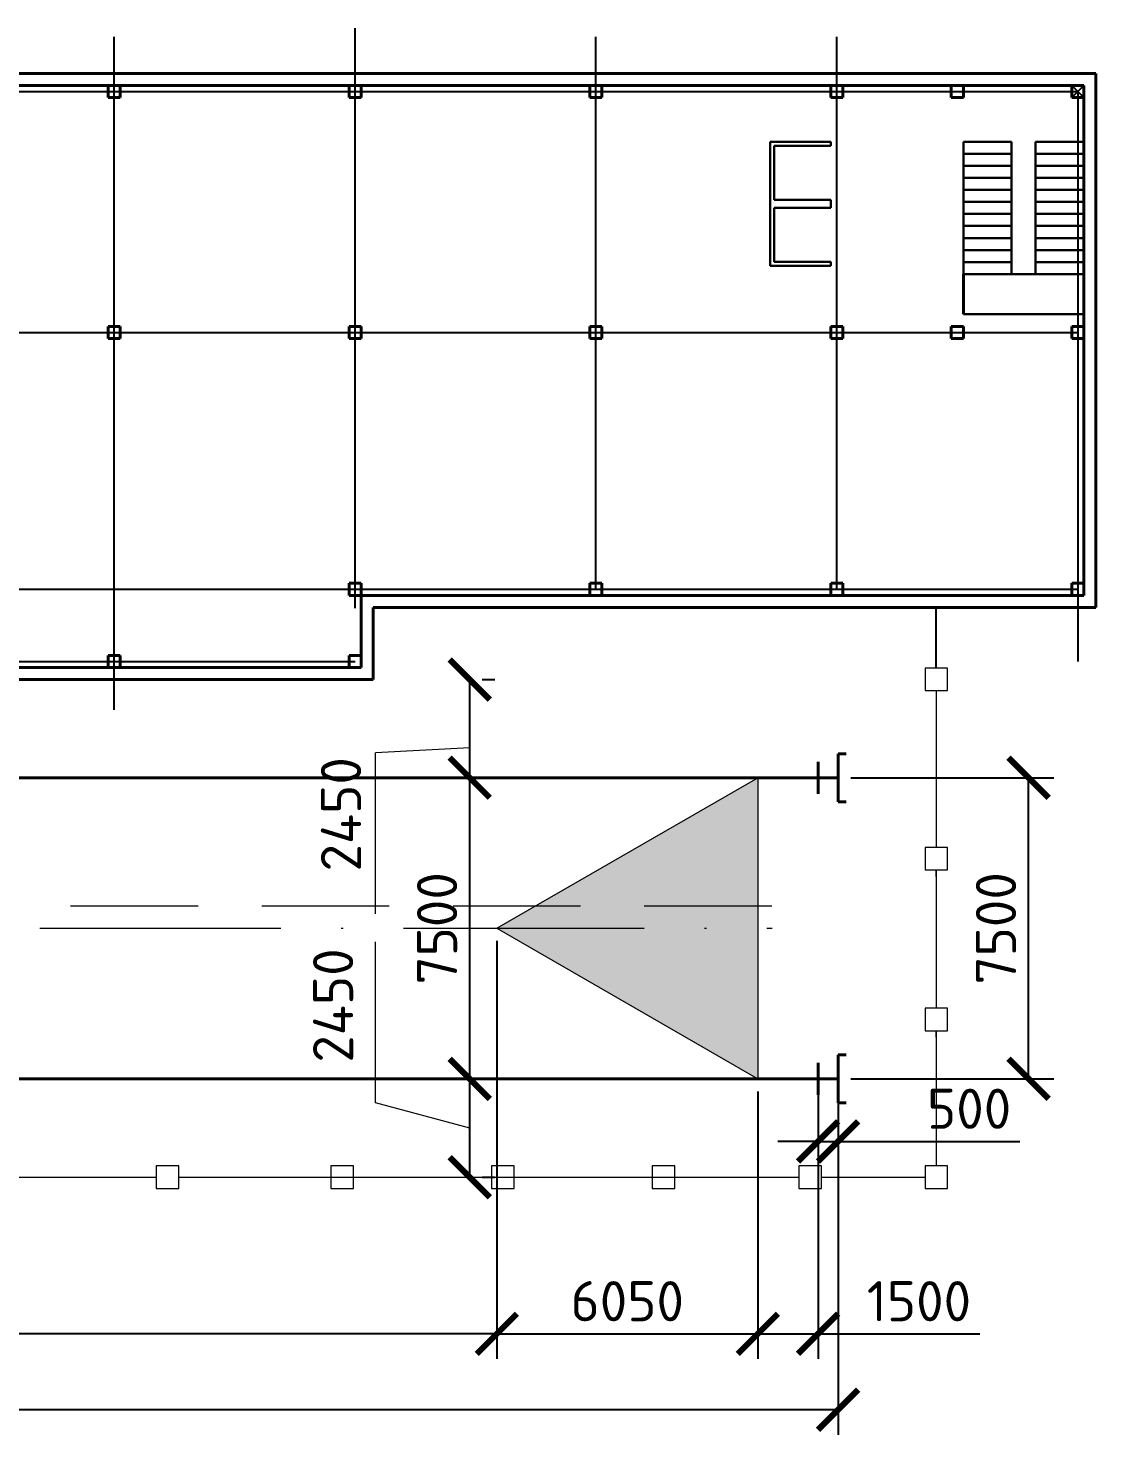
# Model space of a CAD drawing. Header units: millimetres. Extents: x -782 to 10910, y 3841 to 13237.
# Drawn here: x 808.1 to 861.3, y 7348 to 7418 of the extents above; entities that cross this region are included whole.
import ezdxf

# ---------------------------------------------------------------- set-up
doc = ezdxf.new("R2010")
doc.units = ezdxf.units.MM
doc.linetypes.add('ACAD_ISO10W100', pattern=[18, 12, -3, 0, -3])
doc.linetypes.add('штриховая2', pattern=[9.525, 6.35, -3.175])
doc.styles.add('2.5', font='isocpeur.ttf', dxfattribs={"height": 2})
doc.dimstyles.new('М500 стройгенп', dxfattribs={"dimtxt": 2, "dimasz": 2, "dimexe": 1.25, "dimexo": 0.625, "dimtad": 1, "dimlfac": 500, "dimtxsty": '2.5', "dimblk": 'ARCHTICK', "dimcen": 2.5, "dimadec": 0, "dimazin": 0, "dimtfac": 1, "dimtmove": 0, "dimatfit": 3, "dimfxl": 1, "dimarcsym": 0})

# ---------------------------------------------------------------- blocks, each defined once
blk = doc.blocks.new('_ArchTick')
at = {"color": 0, "linetype": 'ByBlock', "const_width": 0.15}
blk.add_lwpolyline([(-0.5, -0.5), (0.5, 0.5)], dxfattribs=at)
blk = doc.blocks.new('*D761')
at = {"color": 0, "lineweight": -2, "transparency": 16777216}
for p, q in [((831.471, 7372.565), (831.471, 7351.739)), ((844.471, 7365.065), (844.471, 7351.739)), ((831.471, 7352.989), (844.471, 7352.989))]:
    blk.add_line(p, q, dxfattribs=at)
at = {"layer": 'Defpoints', "color": 0, "lineweight": -3, "transparency": 16777216}
for p in [(831.471, 7373.19), (844.471, 7365.69), (844.471, 7352.989)]:
    blk.add_point(p, dxfattribs=at)
at = {"color": 0, "lineweight": -2, "transparency": 16777216, "xscale": 2, "yscale": 2, "zscale": 2, "rotation": 180}
blk.add_blockref('_ArchTick', (831.471, 7352.989), dxfattribs=at)
at = {"color": 0, "lineweight": -2, "transparency": 16777216, "xscale": 2, "yscale": 2, "zscale": 2}
blk.add_blockref('_ArchTick', (844.471, 7352.989), dxfattribs=at)
at = {"color": 0, "lineweight": 20, "transparency": 16777216, "insert": (837.971, 7354.614), "char_height": 2, "attachment_point": 5, "style": '2.5'}
blk.add_mtext('6050', dxfattribs=at)
blk = doc.blocks.new('*D762')
at = {"color": 0, "lineweight": -2, "transparency": 16777216}
for p, q in [((847.471, 7365.065), (847.471, 7351.739)), ((844.471, 7362.431), (844.471, 7351.739)), ((844.471, 7352.989), (847.471, 7352.989)), ((847.471, 7352.989), (855.521, 7352.989))]:
    blk.add_line(p, q, dxfattribs=at)
at = {"layer": 'Defpoints', "color": 0, "lineweight": -3, "transparency": 16777216}
for p in [(847.471, 7365.69), (844.471, 7363.056), (847.471, 7352.989)]:
    blk.add_point(p, dxfattribs=at)
at = {"color": 0, "lineweight": -2, "transparency": 16777216, "xscale": 2, "yscale": 2, "zscale": 2, "rotation": 180}
blk.add_blockref('_ArchTick', (844.471, 7352.989), dxfattribs=at)
at = {"color": 0, "lineweight": -2, "transparency": 16777216, "xscale": 2, "yscale": 2, "zscale": 2}
blk.add_blockref('_ArchTick', (847.471, 7352.989), dxfattribs=at)
at = {"color": 0, "lineweight": 20, "transparency": 16777216, "insert": (852.496, 7354.614), "char_height": 2, "attachment_point": 5, "style": '2.5'}
blk.add_mtext('1500', dxfattribs=at)
blk = doc.blocks.new('*D763')
at = {"color": 0, "lineweight": -2, "transparency": 16777216}
for p, q in [((847.471, 7365.065), (847.471, 7361.326)), ((848.471, 7365.065), (848.471, 7361.326)), ((847.471, 7362.576), (845.471, 7362.576)), ((847.471, 7362.576), (848.471, 7362.576)), ((848.471, 7362.576), (857.521, 7362.576))]:
    blk.add_line(p, q, dxfattribs=at)
at = {"layer": 'Defpoints', "color": 0, "lineweight": -3, "transparency": 16777216}
for p in [(847.471, 7365.69), (848.471, 7365.69), (848.471, 7362.576)]:
    blk.add_point(p, dxfattribs=at)
at = {"color": 0, "lineweight": -2, "transparency": 16777216, "xscale": 2, "yscale": 2, "zscale": 2}
blk.add_blockref('_ArchTick', (847.471, 7362.576), dxfattribs=at)
at = {"color": 0, "lineweight": -2, "transparency": 16777216, "xscale": 2, "yscale": 2, "zscale": 2, "rotation": 180}
blk.add_blockref('_ArchTick', (848.471, 7362.576), dxfattribs=at)
at = {"color": 0, "lineweight": 20, "transparency": 16777216, "insert": (854.996, 7364.201), "char_height": 2, "attachment_point": 5, "style": '2.5'}
blk.add_mtext('500', dxfattribs=at)
blk = doc.blocks.new('*D755')
at = {"color": 0, "lineweight": -2, "transparency": 16777216}
for p, q in [((752.346, 7365.065), (752.346, 7347.955)), ((848.471, 7365.065), (848.471, 7347.955)), ((848.471, 7349.205), (752.346, 7349.205))]:
    blk.add_line(p, q, dxfattribs=at)
at = {"layer": 'Defpoints', "color": 0, "lineweight": -3, "transparency": 16777216}
for p in [(752.346, 7365.69), (848.471, 7365.69), (752.346, 7349.205)]:
    blk.add_point(p, dxfattribs=at)
at = {"color": 0, "lineweight": -2, "transparency": 16777216, "xscale": 2, "yscale": 2, "zscale": 2, "rotation": 180}
blk.add_blockref('_ArchTick', (752.346, 7349.205), dxfattribs=at)
at = {"color": 0, "lineweight": -2, "transparency": 16777216, "xscale": 2, "yscale": 2, "zscale": 2}
blk.add_blockref('_ArchTick', (848.471, 7349.205), dxfattribs=at)
at = {"color": 0, "lineweight": 25, "transparency": 16777216, "insert": (793.172, 7350.83), "char_height": 2, "attachment_point": 5, "style": '2.5'}
blk.add_mtext('50000', dxfattribs=at)
blk = doc.blocks.new('*D766')
at = {"color": 0, "lineweight": -2, "transparency": 16777216}
for p, q in [((849.096, 7380.69), (859.209, 7380.69)), ((857.959, 7365.69), (857.959, 7380.69)), ((849.096, 7365.69), (859.209, 7365.69))]:
    blk.add_line(p, q, dxfattribs=at)
at = {"layer": 'Defpoints', "color": 0, "lineweight": -3, "transparency": 16777216}
for p in [(848.471, 7380.69), (857.959, 7380.69), (848.471, 7365.69)]:
    blk.add_point(p, dxfattribs=at)
at = {"color": 0, "lineweight": -2, "transparency": 16777216, "xscale": 2, "yscale": 2, "zscale": 2}
for p, rotation in [((857.959, 7380.69), 90), ((857.959, 7365.69), 270)]:
    blk.add_blockref('_ArchTick', p, dxfattribs=dict(at, rotation=rotation))
at = {"color": 0, "lineweight": 25, "transparency": 16777216, "insert": (856.334, 7373.19), "char_height": 2, "attachment_point": 5, "rotation": 90, "style": '2.5'}
blk.add_mtext('7500', dxfattribs=at)
blk = doc.blocks.new('*D756')
at = {"color": 0, "lineweight": -2, "transparency": 16777216}
for p, q in [((830.121, 7360.79), (830.121, 7365.69)), ((830.746, 7365.69), (831.371, 7365.69)), ((830.746, 7360.79), (831.371, 7360.79))]:
    blk.add_line(p, q, dxfattribs=at)
at = {"layer": 'Defpoints', "color": 0, "lineweight": -3, "transparency": 16777216}
for p in [(830.121, 7365.69), (830.121, 7365.69), (830.121, 7360.79)]:
    blk.add_point(p, dxfattribs=at)
at = {"color": 0, "lineweight": -2, "transparency": 16777216, "xscale": 2, "yscale": 2, "zscale": 2}
for p, rotation in [((830.121, 7365.69), 90), ((830.121, 7360.79), 270)]:
    blk.add_blockref('_ArchTick', p, dxfattribs=dict(at, rotation=rotation))
at = {"color": 0, "lineweight": 20, "transparency": 16777216, "insert": (823.316, 7369.344), "char_height": 2, "attachment_point": 5, "rotation": 90, "style": '2.5'}
blk.add_mtext('2450', dxfattribs=at)
blk = doc.blocks.new('*D757')
at = {"color": 0, "lineweight": -2, "transparency": 16777216}
for p, q in [((830.121, 7365.69), (830.121, 7380.69)), ((830.746, 7380.69), (831.371, 7380.69)), ((830.746, 7365.69), (831.371, 7365.69))]:
    blk.add_line(p, q, dxfattribs=at)
at = {"layer": 'Defpoints', "color": 0, "lineweight": -3, "transparency": 16777216}
for p in [(830.121, 7380.69), (830.121, 7380.69), (830.121, 7365.69)]:
    blk.add_point(p, dxfattribs=at)
at = {"color": 0, "lineweight": -2, "transparency": 16777216, "xscale": 2, "yscale": 2, "zscale": 2}
for p, rotation in [((830.121, 7380.69), 90), ((830.121, 7365.69), 270)]:
    blk.add_blockref('_ArchTick', p, dxfattribs=dict(at, rotation=rotation))
at = {"color": 0, "lineweight": 20, "transparency": 16777216, "insert": (828.496, 7373.19), "char_height": 2, "attachment_point": 5, "rotation": 90, "style": '2.5'}
blk.add_mtext('7500', dxfattribs=at)
blk = doc.blocks.new('*D758')
at = {"color": 0, "lineweight": -2, "transparency": 16777216}
for p, q in [((830.121, 7380.69), (830.121, 7385.578)), ((830.746, 7385.578), (831.371, 7385.578)), ((830.746, 7380.69), (831.371, 7380.69))]:
    blk.add_line(p, q, dxfattribs=at)
at = {"layer": 'Defpoints', "color": 0, "lineweight": -3, "transparency": 16777216}
for p in [(830.121, 7385.578), (830.121, 7385.578), (830.121, 7380.69)]:
    blk.add_point(p, dxfattribs=at)
at = {"color": 0, "lineweight": -2, "transparency": 16777216, "xscale": 2, "yscale": 2, "zscale": 2}
for p, rotation in [((830.121, 7385.578), 90), ((830.121, 7380.69), 270)]:
    blk.add_blockref('_ArchTick', p, dxfattribs=dict(at, rotation=rotation))
at = {"color": 0, "lineweight": 20, "transparency": 16777216, "insert": (823.71, 7378.868), "char_height": 2, "attachment_point": 5, "rotation": 90, "style": '2.5'}
blk.add_mtext('2450', dxfattribs=at)
blk = doc.blocks.new('*D750')
at = {"color": 0, "lineweight": -2, "transparency": 16777216}
for p, q in [((769.346, 7372.565), (769.346, 7351.739)), ((831.471, 7365.065), (831.471, 7351.739)), ((831.471, 7352.989), (769.346, 7352.989))]:
    blk.add_line(p, q, dxfattribs=at)
at = {"layer": 'Defpoints', "color": 0, "lineweight": -3, "transparency": 16777216}
for p in [(769.346, 7373.19), (831.471, 7365.69), (769.346, 7352.989)]:
    blk.add_point(p, dxfattribs=at)
at = {"color": 0, "lineweight": -2, "transparency": 16777216, "xscale": 2, "yscale": 2, "zscale": 2, "rotation": 180}
blk.add_blockref('_ArchTick', (769.346, 7352.989), dxfattribs=at)
at = {"color": 0, "lineweight": -2, "transparency": 16777216, "xscale": 2, "yscale": 2, "zscale": 2}
blk.add_blockref('_ArchTick', (831.471, 7352.989), dxfattribs=at)
at = {"color": 0, "lineweight": 25, "transparency": 16777216, "insert": (800.408, 7354.614), "char_height": 2, "width": 0.43935, "attachment_point": 5, "style": '2.5'}
blk.add_mtext('33000', dxfattribs=at)

msp = doc.modelspace()

# ---------------------------------------------------------------- hatches: boundary and pattern name
at = {"lineweight": 30}
h = msp.add_hatch(color=256, dxfattribs=at)
h.dxf.hatch_style = 1
h.paths.add_polyline_path([(844.470911, 7380.689606), (831.47091, 7373.189606), (844.470911, 7365.689606)])

# ---------------------------------------------------------------- linework, layer by layer
at = {"lineweight": 25}
for p, q in [((824.408247, 7389.132331), (824.408247, 7418.034008)), ((812.408247, 7384.066344), (812.408247, 7417.604073)), ((836.408247, 7390.077545), (836.408247, 7417.604073)), ((848.408247, 7390.077545), (848.408247, 7417.604073)), ((860.108247, 7414.577545), (860.708247, 7415.177545)), ((860.108247, 7415.177545), (860.708247, 7414.577545)), ((740.408247, 7414.877545), (860.408247, 7414.877545)), ((860.408247, 7414.877545), (860.408247, 7386.477545)), ((740.408247, 7402.877545), (860.408247, 7402.877545)), ((740.408247, 7390.077545), (860.408247, 7390.077545)), ((776.408247, 7386.477545), (824.408247, 7386.477545))]:
    msp.add_line(p, q, dxfattribs=at)
at = {"lineweight": 40}
for p, q in [((861.308247, 7415.777545), (739.508247, 7415.777545)), ((860.708247, 7415.177545), (740.108247, 7415.177545)), ((812.108247, 7414.577545), (812.108247, 7415.177545)), ((812.108247, 7415.177545), (812.708247, 7415.177545)), ((812.708247, 7415.177545), (812.708247, 7414.577545)), ((824.108247, 7414.577545), (824.108247, 7415.177545)), ((824.108247, 7415.177545), (824.708247, 7415.177545)), ((824.708247, 7415.177545), (824.708247, 7414.577545)), ((836.108247, 7414.577545), (836.108247, 7415.177545)), ((836.108247, 7415.177545), (836.708247, 7415.177545)), ((836.708247, 7415.177545), (836.708247, 7414.577545)), ((848.108247, 7414.577545), (848.108247, 7415.177545)), ((848.108247, 7415.177545), (848.708247, 7415.177545)), ((848.708247, 7415.177545), (848.708247, 7414.577545)), ((854.108247, 7414.577545), (854.108247, 7415.177545)), ((854.108247, 7415.177545), (854.708247, 7415.177545)), ((854.708247, 7415.177545), (854.708247, 7414.577545)), ((860.108247, 7414.577545), (860.108247, 7415.177545)), ((860.108247, 7415.177545), (860.708247, 7415.177545)), ((860.708247, 7415.177545), (860.708247, 7414.577545)), ((860.708247, 7389.777545), (860.708247, 7415.177545)), ((861.308247, 7389.177545), (861.308247, 7415.777545)), ((812.708247, 7414.577545), (812.108247, 7414.577545)), ((824.708247, 7414.577545), (824.108247, 7414.577545)), ((836.708247, 7414.577545), (836.108247, 7414.577545)), ((848.708247, 7414.577545), (848.108247, 7414.577545)), ((854.708247, 7414.577545), (854.108247, 7414.577545)), ((860.708247, 7414.577545), (860.108247, 7414.577545)), ((854.708247, 7405.77696), (854.708247, 7403.77696)), ((812.108247, 7402.577545), (812.108247, 7403.177545)), ((812.108247, 7403.177545), (812.708247, 7403.177545)), ((812.708247, 7403.177545), (812.708247, 7402.577545)), ((824.108247, 7402.577545), (824.108247, 7403.177545)), ((824.108247, 7403.177545), (824.708247, 7403.177545)), ((824.708247, 7403.177545), (824.708247, 7402.577545)), ((836.108247, 7402.577545), (836.108247, 7403.177545)), ((836.108247, 7403.177545), (836.708247, 7403.177545)), ((836.708247, 7403.177545), (836.708247, 7402.577545)), ((848.108247, 7402.577545), (848.108247, 7403.177545)), ((848.108247, 7403.177545), (848.708247, 7403.177545)), ((848.708247, 7403.177545), (848.708247, 7402.577545)), ((854.108247, 7402.577545), (854.108247, 7403.177545)), ((854.108247, 7403.177545), (854.708247, 7403.177545)), ((854.708247, 7403.177545), (854.708247, 7402.577545)), ((860.108247, 7402.577545), (860.108247, 7403.177545)), ((860.108247, 7403.177545), (860.708247, 7403.177545)), ((860.708247, 7403.177545), (860.708247, 7402.577545)), ((812.708247, 7402.577545), (812.108247, 7402.577545)), ((824.708247, 7402.577545), (824.108247, 7402.577545)), ((836.708247, 7402.577545), (836.108247, 7402.577545)), ((848.708247, 7402.577545), (848.108247, 7402.577545)), ((854.708247, 7402.577545), (854.108247, 7402.577545)), ((860.708247, 7402.577545), (860.108247, 7402.577545)), ((824.108247, 7389.777545), (824.108247, 7390.377545)), ((824.108247, 7390.377545), (824.708247, 7390.377545)), ((824.708247, 7390.377545), (824.708247, 7389.777545)), ((836.108247, 7389.777545), (836.108247, 7390.377545)), ((836.108247, 7390.377545), (836.708247, 7390.377545)), ((836.708247, 7390.377545), (836.708247, 7389.777545)), ((848.108247, 7389.777545), (848.108247, 7390.377545)), ((848.108247, 7390.377545), (848.708247, 7390.377545)), ((848.708247, 7390.377545), (848.708247, 7389.777545)), ((860.108247, 7389.777545), (860.108247, 7390.377545)), ((860.108247, 7390.377545), (860.708247, 7390.377545)), ((860.708247, 7390.377545), (860.708247, 7389.777545)), ((824.708247, 7389.777545), (824.108247, 7389.777545)), ((824.708247, 7386.177545), (824.708247, 7389.777545)), ((824.708247, 7389.777545), (860.708247, 7389.777545)), ((861.308247, 7389.177545), (825.308247, 7389.177545)), ((825.308247, 7389.177545), (825.308247, 7386.177545)), ((836.708247, 7389.777545), (836.108247, 7389.777545)), ((848.708247, 7389.777545), (848.108247, 7389.777545)), ((860.708247, 7389.777545), (860.108247, 7389.777545)), ((812.108247, 7386.177545), (812.108247, 7386.777545)), ((812.108247, 7386.777545), (812.708247, 7386.777545)), ((812.708247, 7386.777545), (812.708247, 7386.177545)), ((824.108247, 7386.177545), (824.108247, 7386.777545)), ((824.108247, 7386.777545), (824.708247, 7386.777545)), ((824.708247, 7386.777545), (824.708247, 7386.177545)), ((776.108247, 7386.177545), (824.708247, 7386.177545)), ((812.708247, 7386.177545), (812.108247, 7386.177545)), ((824.708247, 7386.177545), (824.108247, 7386.177545)), ((825.308247, 7386.177545), (825.308247, 7385.577545)), ((825.308247, 7385.577545), (775.259169, 7385.577545)), ((847.470906, 7381.4896), (847.470906, 7379.889602)), ((848.470905, 7379.489603), (848.470905, 7381.889599)), ((848.870904, 7381.889599), (848.470905, 7381.889599)), ((848.470905, 7380.689601), (752.34559, 7380.689601)), ((848.870904, 7379.489603), (848.470905, 7379.489603)), ((848.470905, 7364.489603), (848.470905, 7366.889599)), ((848.870904, 7366.889599), (848.470905, 7366.889599)), ((847.470906, 7366.4896), (847.470906, 7364.889602)), ((752.34559, 7365.689601), (848.470905, 7365.689601)), ((848.870904, 7364.489603), (848.470905, 7364.489603))]:
    msp.add_line(p, q, dxfattribs=at)
at = {"lineweight": 30}
for p, q in [((848.108247, 7412.377545), (845.088247, 7412.377545)), ((845.088247, 7412.377545), (845.088247, 7406.197545)), ((848.108247, 7412.177545), (848.108247, 7412.377545)), ((854.708247, 7412.37696), (857.108247, 7412.37696)), ((854.708247, 7412.37696), (854.708247, 7403.77696)), ((857.108247, 7405.77696), (857.108247, 7412.37696)), ((858.308247, 7405.77696), (858.308247, 7412.37696)), ((858.308247, 7412.37696), (860.708247, 7412.37696)), ((860.708247, 7403.77696), (860.708247, 7412.37696)), ((845.288247, 7409.477545), (845.288247, 7412.177545)), ((845.288247, 7412.177545), (848.108247, 7412.177545)), ((857.108247, 7411.77696), (854.708247, 7411.77696)), ((860.708247, 7411.77696), (858.308247, 7411.77696)), ((857.108247, 7411.17696), (854.708247, 7411.17696)), ((860.708247, 7411.17696), (858.308247, 7411.17696)), ((857.108247, 7410.57696), (854.708247, 7410.57696)), ((860.708247, 7410.57696), (858.308247, 7410.57696)), ((848.108247, 7409.477545), (845.288247, 7409.477545)), ((848.108247, 7409.077545), (848.108247, 7409.477545)), ((857.108247, 7409.97696), (854.708247, 7409.97696)), ((860.708247, 7409.97696), (858.308247, 7409.97696)), ((845.288247, 7409.077545), (848.108247, 7409.077545)), ((845.288247, 7409.077545), (845.288247, 7406.397545)), ((857.108247, 7409.37696), (854.708247, 7409.37696)), ((857.108247, 7408.77696), (854.708247, 7408.77696)), ((860.708247, 7409.37696), (858.308247, 7409.37696)), ((860.708247, 7408.77696), (858.308247, 7408.77696)), ((857.108247, 7408.17696), (854.708247, 7408.17696)), ((860.708247, 7408.17696), (858.308247, 7408.17696)), ((857.108247, 7407.57696), (854.708247, 7407.57696)), ((860.708247, 7407.57696), (858.308247, 7407.57696)), ((857.108247, 7406.97696), (854.708247, 7406.97696)), ((860.708247, 7406.97696), (858.308247, 7406.97696)), ((845.088247, 7406.197545), (848.108247, 7406.197545)), ((848.108247, 7406.397545), (845.288247, 7406.397545)), ((848.108247, 7406.197545), (848.108247, 7406.397545)), ((857.108247, 7406.37696), (854.708247, 7406.37696)), ((860.708247, 7406.37696), (858.308247, 7406.37696)), ((854.708247, 7405.77696), (857.108247, 7405.77696)), ((857.108247, 7405.77696), (854.708247, 7405.77696)), ((857.108247, 7405.77696), (858.308247, 7405.77696)), ((858.308247, 7405.77696), (860.708247, 7405.77696)), ((854.708247, 7403.77696), (860.708247, 7403.77696))]:
    msp.add_line(p, q, dxfattribs=at)
at = {"lineweight": -3}
msp.add_line((853.358849, 7386.1496), (853.358849, 7389.177545), dxfattribs=at)
at = {"lineweight": 13}
for p, q in [((853.918848, 7386.1496), (852.79885, 7386.1496)), ((852.79885, 7386.1496), (852.79885, 7385.029602)), ((853.918848, 7385.029602), (853.918848, 7386.1496)), ((852.79885, 7385.029602), (853.918848, 7385.029602)), ((853.918848, 7377.220505), (852.79885, 7377.220505)), ((852.79885, 7377.220505), (852.79885, 7376.100507)), ((853.918848, 7376.100507), (853.918848, 7377.220505)), ((852.79885, 7376.100507), (853.918848, 7376.100507)), ((853.358849, 7375.777085), (853.358849, 7376.100507)), ((853.918848, 7369.204197), (852.79885, 7369.204197)), ((852.79885, 7369.204197), (852.79885, 7368.084199)), ((853.918848, 7368.084199), (853.918848, 7369.204197)), ((852.79885, 7368.084199), (853.918848, 7368.084199)), ((853.358849, 7367.760777), (853.358849, 7368.084199)), ((815.629594, 7361.3496), (814.509596, 7361.3496)), ((814.509596, 7361.3496), (814.509596, 7360.229602)), ((815.629594, 7360.229602), (815.629594, 7361.3496)), ((824.330677, 7361.3496), (823.210679, 7361.3496)), ((823.210679, 7361.3496), (823.210679, 7360.229602)), ((824.330677, 7361.3496), (823.210679, 7361.3496)), ((823.210679, 7361.3496), (823.210679, 7360.229602)), ((824.330677, 7360.229602), (824.330677, 7361.3496)), ((824.330677, 7360.229602), (824.330677, 7361.3496)), ((832.330664, 7361.3496), (831.210665, 7361.3496)), ((831.210665, 7361.3496), (831.210665, 7360.229602)), ((832.330664, 7361.3496), (831.210665, 7361.3496)), ((831.210665, 7361.3496), (831.210665, 7360.229602)), ((832.330664, 7360.229602), (832.330664, 7361.3496)), ((832.330664, 7360.229602), (832.330664, 7361.3496)), ((840.33065, 7361.3496), (839.210652, 7361.3496)), ((839.210652, 7361.3496), (839.210652, 7360.229602)), ((840.33065, 7360.229602), (840.33065, 7361.3496)), ((847.635074, 7361.3496), (846.515076, 7361.3496)), ((846.515076, 7361.3496), (846.515076, 7360.229602)), ((847.635074, 7360.229602), (847.635074, 7361.3496)), ((853.918848, 7361.3496), (852.79885, 7361.3496)), ((852.79885, 7361.3496), (852.79885, 7360.229602)), ((853.918848, 7360.229602), (853.918848, 7361.3496)), ((814.509596, 7360.229602), (815.629594, 7360.229602)), ((823.210679, 7360.229602), (824.330677, 7360.229602)), ((823.210679, 7360.229602), (824.330677, 7360.229602)), ((831.210665, 7360.229602), (832.330664, 7360.229602)), ((831.210665, 7360.229602), (832.330664, 7360.229602)), ((839.210652, 7360.229602), (840.33065, 7360.229602)), ((846.515076, 7360.229602), (847.635074, 7360.229602)), ((852.79885, 7360.229602), (853.918848, 7360.229602))]:
    msp.add_line(p, q, dxfattribs=at)
at = {"lineweight": 20}
for p, q in [((853.370905, 7380.689601), (853.370905, 7385.029602)), ((830.120699, 7382.178362), (825.422275, 7381.924489)), ((825.422275, 7373.907653), (825.422275, 7381.924489)), ((831.470905, 7373.189601), (844.470906, 7380.689601)), ((844.470906, 7380.689601), (844.470906, 7365.689601)), ((853.370905, 7377.220505), (853.370905, 7380.689601)), ((853.370905, 7369.204197), (853.370905, 7376.100507)), ((831.470905, 7373.189601), (844.470906, 7365.689601)), ((825.422275, 7364.49854), (825.422275, 7372.515376)), ((853.370905, 7361.3496), (853.370905, 7368.084199)), ((830.120699, 7363.239601), (825.422275, 7364.49854)), ((806.168099, 7360.789601), (814.509596, 7360.789601)), ((815.629594, 7360.789601), (821.048075, 7360.789601)), ((816.33069, 7360.789601), (823.210679, 7360.789601)), ((822.168073, 7360.789601), (829.048061, 7360.789601)), ((824.330677, 7360.789601), (839.210652, 7360.789601)), ((830.168059, 7360.789601), (837.048048, 7360.789601)), ((838.168046, 7360.789601), (845.048035, 7360.789601)), ((840.33065, 7360.789601), (846.515076, 7360.789601)), ((847.635074, 7360.789601), (852.79885, 7360.789601))]:
    msp.add_line(p, q, dxfattribs=at)
at = {"linetype": 'штриховая2', "lineweight": 20}
msp.add_line((845.163384, 7374.289601), (754.544681, 7374.289601), dxfattribs=at)
at = {"linetype": 'ACAD_ISO10W100', "lineweight": 20}
msp.add_line((754.415503, 7373.189601), (845.185789, 7373.189601), dxfattribs=at)

# ---------------------------------------------------------------- dimensions: what is measured, and where the dimension line sits
at = {"lineweight": 20}
dim = msp.add_linear_dim(base=(830.120699, 7385.577545), p1=(830.120699, 7380.689601), p2=(830.120699, 7385.577545), angle=90, text='2450', dimstyle='М500 стройгенп', override={"dimtmove": 2}, dxfattribs=at)
dim.commit()
dim.dimension.update_dxf_attribs({"geometry": '*D758', "text_midpoint": (823.710177, 7378.867935), "dimtype": 160})
dim = msp.add_linear_dim(base=(830.120699, 7380.689601), p1=(830.120699, 7365.689601), p2=(830.120699, 7380.689601), angle=90, dimstyle='М500 стройгенп', dxfattribs=at)
dim.commit()
dim.dimension.update_dxf_attribs({"geometry": '*D757', "text_midpoint": (828.495699, 7373.189601)})
at = {"lineweight": 25}
dim = msp.add_linear_dim(base=(857.958769, 7380.689601), p1=(848.470905, 7365.689601), p2=(848.470905, 7380.689601), angle=90, dimstyle='М500 стройгенп', dxfattribs=at)
dim.commit()
dim.dimension.update_dxf_attribs({"geometry": '*D766', "text_midpoint": (856.333769, 7373.189601)})
for base, p1, p2, text, picture, middle in [((769.34559, 7352.989227), (831.470905, 7365.689601), (769.34559, 7373.189601), '33000', '*D750', (800.408247, 7352.989227)), ((752.34559, 7349.204792), (848.470905, 7365.689601), (752.34559, 7365.689601), '50000', '*D755', (793.171881, 7349.204792))]:
    dim = msp.add_linear_dim(base=base, p1=p1, p2=p2, text=text, dimstyle='М500 стройгенп', dxfattribs=at)
    dim.commit()
    dim.dimension.update_dxf_attribs({"geometry": picture, "text_midpoint": middle, "dimtype": 160})
at = {"lineweight": 20}
dim = msp.add_linear_dim(base=(844.470906, 7352.989227), p1=(831.470905, 7373.189601), p2=(844.470906, 7365.689601), text='6050', dimstyle='М500 стройгенп', dxfattribs=at)
dim.commit()
dim.dimension.update_dxf_attribs({"geometry": '*D761', "text_midpoint": (837.970905, 7354.614227)})
dim = msp.add_linear_dim(base=(830.120699, 7365.689601), p1=(830.120699, 7360.789601), p2=(830.120699, 7365.689601), angle=90, dimstyle='М500 стройгенп', override={"dimtmove": 2}, dxfattribs=at)
dim.commit()
dim.dimension.update_dxf_attribs({"geometry": '*D756', "text_midpoint": (823.316179, 7369.343541), "dimtype": 160})
for base, p1, p2, picture, middle in [((847.470906, 7352.989227), (844.470906, 7363.056209), (847.470906, 7365.689601), '*D762', (852.495906, 7354.614227)), ((848.470905, 7362.575756), (847.470906, 7365.689601), (848.470905, 7365.689601), '*D763', (854.995905, 7364.200756))]:
    dim = msp.add_linear_dim(base=base, p1=p1, p2=p2, dimstyle='М500 стройгенп', dxfattribs=at)
    dim.commit()
    dim.dimension.update_dxf_attribs({"geometry": picture, "text_midpoint": middle})

doc.saveas('drawing.dxf')
